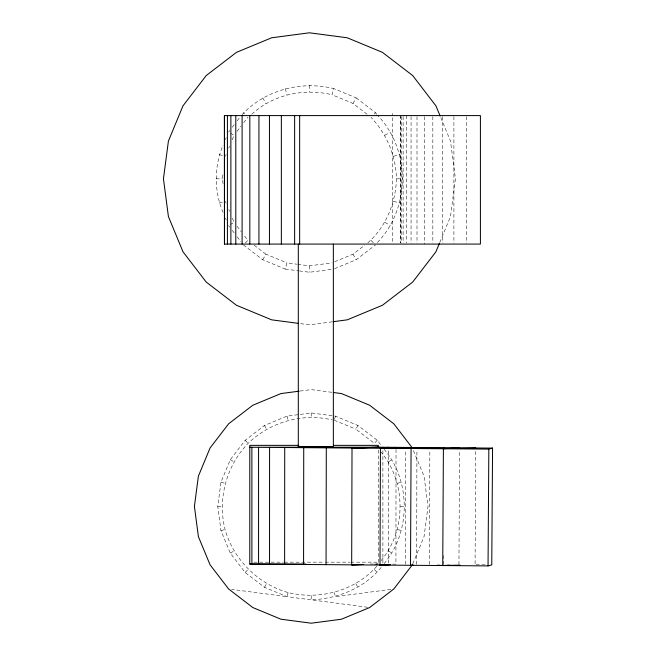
<?xml version="1.0" encoding="UTF-8"?>
<svg xmlns="http://www.w3.org/2000/svg" width="656" height="656" viewBox="0 0 656 656"><rect width="100%" height="100%" fill="white"/><g stroke="black" fill="none" stroke-linecap="round" stroke-linejoin="round"><path stroke-width="0.49" stroke-dasharray="3.28 2.46" d="M382.891 563.037L382.891 449.303M388.377 563.078L388.418 449.352M396.027 449.409L395.937 564.16L391.214 564.127M405.424 564.234L405.58 449.483M416.675 564.324L416.913 450.59M429.5 564.422L429.836 449.672M443.677 564.529L443.718 554.287M458.962 564.652L459.503 449.901M475.083 563.75L475.739 450.024M223.081 212.388C214.028 191.47 214.028 166.148 223.081 145.23M223.056 183.705L222.409 178.809L223.056 173.914M367.606 607.284L287.033 596.657L264.491 587.317L245.139 572.467L230.289 553.115L220.957 530.581L217.776 506.391L220.957 482.209L230.289 459.667L245.139 440.315L264.491 425.465L287.033 416.134L311.215 412.952L335.405 416.134L357.938 425.465L377.29 440.315L381.628 445.965M376.774 566.267C355.167 590.859 319.644 600.363 288.123 592.573C257.923 583.93 233.684 559.691 225.041 529.482C217.423 499.003 226.295 465.891 248.132 443.308C270.215 422.111 302.416 412.673 332.297 419.947M367.868 242.761C386.105 226.812 395.593 202.778 396.503 178.809C395.839 155.841 386.769 133.963 371.001 117.26M377.389 242.466C410.615 208.337 410.615 149.281 377.389 115.153M381.087 560.642C406.359 530.581 406.359 482.209 381.087 452.14M384.096 563.602C410.951 531.975 410.951 480.815 384.096 449.188M243.376 244.885L262.728 259.735L285.27 269.067L286.926 262.884L296.717 264.179M367.081 114.251L352.977 103.427L331.985 94.726L333.642 88.544C300.669 80.393 263.573 90.315 240.9 115.956M288.123 592.573L287.033 596.657L231.642 589.383M334.527 419.397L335.405 416.134M225.418 139.597L226.197 137.719M225.377 156.276L226.131 154.455M228.78 148.067L229.534 146.239M232.183 139.851L234.069 135.284L230.108 133.004M439.741 242.548L450.483 216.595L455.461 178.809L450.483 141.015L440.127 115.997M412.763 563.857L424.047 536.624L428.024 506.391L424.047 476.158L412.763 448.925M262.728 259.735L265.934 254.192L286.926 262.884M352.977 103.427L356.175 97.883L333.642 88.544M264.491 587.317L266.607 583.66M377.29 440.315L374.305 443.308L355.823 429.131L357.938 425.465M228.526 132.086L229.764 130.47M232.24 127.248L234.717 124.025M237.193 120.794L240.285 116.768M237.078 131.364L241.285 125.878M243.696 122.746L247.902 117.26M311.215 595.615L311.215 599.838C337.758 598.764 364.916 588.022 381.628 566.825M245.319 242.941L247.902 240.358L243.696 234.873M374.24 114.029L375.527 112.734L356.175 97.883M245.139 572.467L248.132 569.482M251.822 114.251C273.06 94.464 304.072 88.035 331.985 94.726M334.724 261.752L352.977 254.192L364.736 245.172M334.576 268.681L356.175 259.735L375.527 244.885M230.108 224.614L234.069 222.335L232.183 217.767M384.834 135.284L390.377 132.086M230.289 553.115L233.954 550.999M388.483 461.783L392.14 459.667M219.194 202.991L222.728 202.048M393.534 156.276L399.717 154.619M220.957 530.581L225.041 529.482M397.397 483.3L401.48 482.209M297.701 264.302L309.452 265.852L331.985 262.884M299.374 270.928L309.452 272.256L331.624 269.337M332.33 321.809L309.452 324.818L299.513 323.506M300.136 391.05L311.215 389.59L332.379 392.37M390.787 589.383L335.405 596.657L334.306 592.573M374.182 564.152L378.274 564.021L378.274 447.22M375.576 564.152L378.561 564.062M216.013 178.809L222.409 178.809M396.503 178.809L402.899 178.809M392.477 241.506L392.354 113.431M217.776 506.391L221.999 506.391M400.439 506.391L404.662 506.391M253.864 562.167L283.441 562.167M284.458 562.167L324.228 562.167M325.253 562.167L349.722 562.167M350.739 562.167L378.274 562.167M370.115 564.029L378.274 564.021M476.059 564.783L486.859 564.865M285.27 269.067L298.365 270.797M219.194 154.619L224.491 156.046M393.534 201.335L399.717 202.991M220.957 482.209L225.041 483.3M397.397 529.482L401.48 530.581M334.306 420.217L355.823 429.131M384.834 222.335L390.377 225.533M230.289 459.667L233.954 461.783M388.483 550.999L392.14 553.115M254.175 245.172L265.934 254.192M243.376 112.734L244.672 114.029M371.001 240.358L373.592 242.941M245.139 440.315L248.132 443.308M374.305 569.482L377.29 572.467M375.527 112.734L376.765 114.349M237.078 226.246L241.285 231.74M228.526 225.533L229.764 227.14M232.24 230.371L234.717 233.593M237.193 236.824L240.9 241.662M262.728 97.883L265.934 103.427M352.977 254.192L356.175 259.735M264.491 425.465L266.607 429.131M355.823 583.66L357.938 587.317M225.377 201.335L226.131 203.163M228.78 209.551L229.534 211.38M225.418 218.022L226.197 219.899M285.27 88.544L286.926 94.726M287.033 416.134L288.123 420.217M466.4 116.62L466.4 243.064M453.903 116.62L453.903 243.064M442.71 116.62L442.71 243.064M432.829 116.62L432.829 243.064M424.252 116.62L424.252 244.081M416.995 116.62L416.995 243.064M411.058 116.62L411.058 243.064M406.441 115.595L406.441 243.064M403.12 116.62L403.12 243.064M401.259 116.62L401.259 243.064M400.414 115.595L400.414 243.064L400.349 116.62M311.215 412.952L311.215 417.175M309.452 85.362L309.452 91.766M309.452 265.852L309.452 272.256"/><path stroke-width="0.98" d="M258.562 564.127L258.562 447.318M269.534 564.209L269.575 447.408M284.622 564.324L284.72 447.523M303.572 564.472L303.736 447.671M326.057 564.644L326.303 447.843M363.621 564.496L351.673 564.849L352.018 448.048L378.274 447.22L492.558 448.105L491.762 564.898L488.048 565.898L249.788 564.053L249.788 445.358L298.734 445.358M390.164 564.734L379.996 565.062L380.439 448.261L379.529 447.228L352.018 448.048M444.12 447.728L443.399 448.753L442.734 565.546L459.913 565.136M488.048 565.898L488.835 449.106L492.558 448.105M439.356 243.474L435.904 251.814L412.698 282.055L382.456 305.253L347.245 319.841L333.322 321.678M412.378 564.8L393.813 588.99L369.623 607.554L341.448 619.223L311.215 623.2L280.989 619.223L252.814 607.554L228.624 588.99L210.059 564.8L198.391 536.624L194.414 506.391L198.391 476.158L210.059 447.991L228.624 423.801L252.814 405.236L280.989 393.567L299.128 391.181M382.891 447.261L380.439 448.261C412.239 446.9 443.841 449.393 475.748 447.974M389.959 564.496L379.996 565.062L381.923 564.398M416.921 447.523L411.074 448.499L410.525 565.3L413.518 565.16M388.418 447.302L380.439 448.261L396.027 447.359M379.996 565.062L384.654 564.529M443.399 448.753L459.512 447.851M449.827 565.152L442.734 565.546L437.642 565.111M351.673 564.849L362.932 564.496M224.426 115.595L480.413 115.595L480.413 244.081L224.426 244.081L224.426 115.595L224.5 244.081M333.404 445.358L378.274 445.358L378.274 447.408M298.3 446.547L333.346 446.547M378.274 447.22L249.788 447.253L488.835 449.106M249.788 564.053L305.876 564.045M298.513 323.375L271.666 319.841L236.447 305.253L206.214 282.055L183.008 251.814L168.42 216.595L163.442 178.809L168.42 141.015L183.008 105.805L206.214 75.563L236.447 52.365L271.666 37.777L309.452 32.8L347.245 37.777L382.456 52.365L412.698 75.563L435.904 105.805L440.127 115.997M333.387 392.509L341.448 393.567L369.623 405.236L393.813 423.801L412.378 447.991M251.879 447.269L251.904 564.07M333.346 244.081L333.346 446.777L298.3 446.777L298.3 244.081M299.653 115.595L299.653 244.081M294.634 115.595L294.634 244.081M281.35 115.595L281.35 244.081M269.452 115.595L269.452 244.081M258.94 115.595L258.94 244.081M249.821 115.595L249.821 244.081M242.105 115.595L242.105 244.081M235.791 115.595L235.791 244.081M230.879 115.595L230.879 244.081M227.411 115.595L227.411 244.081"/></g></svg>
